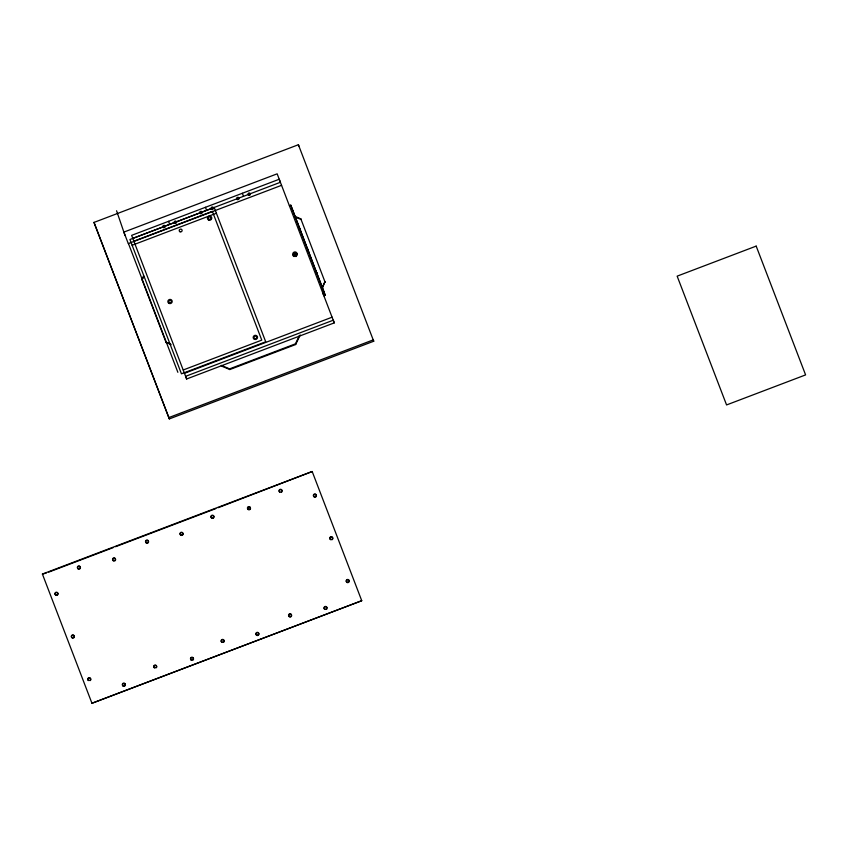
<?xml version="1.0" encoding="UTF-8"?>
<svg xmlns="http://www.w3.org/2000/svg" width="848" height="848" viewBox="0 0 848 848"><rect width="100%" height="100%" fill="white"/><g stroke="black" fill="none" stroke-linecap="round" stroke-linejoin="round"><path stroke-width="1.27" d="M143.789 276.342L142.082 279.925L143.556 275.664M221.19 365.34L229.596 368.869L295.443 343.843L299.418 335.479M321.54 288.861L324.943 281.695L322.335 288.341M221.423 366.018L229.829 369.548L295.676 344.521L300.213 334.96M94.001 222.42L298.39 144.732L373.724 341.225L169.335 418.912L94.001 222.42L169.335 418.912M132.797 238.394L280.402 182.288M133.857 241.171L212.35 211.332L261.778 340.133L183.285 369.961M281.568 185.32L128.281 243.588L123.872 232.098L277.158 173.829L334.25 322.887L186.634 378.992L131.631 235.352L279.246 179.246L280.169 181.949M132.129 245.273L216.388 213.251M289.412 205.672L290.769 205.152L324.053 291.882L325.208 295.263L323.851 295.782L322.685 292.401L324.053 291.882M184.557 373.279L332.162 317.173M168.879 417.566L373.268 339.878L373.724 341.225M42.4 574.064L312.191 471.52L361.746 600.713L91.955 703.268L42.4 574.064L46.248 573.057M48.728 572.124L113.081 547.66M115.551 546.716L215.795 508.62M218.275 507.676L312.191 471.52M294.818 216.304L300.817 218.826L325.176 282.373M295.051 216.982L299.853 218.996M170.777 344.14L165.975 342.115L171.01 344.807M325.208 295.263L290.769 205.152M242.337 193.28L243.503 196.312M205.439 207.304L206.605 210.336M168.529 221.328L169.695 224.36M128.44 243.524L177.868 372.314M141.86 279.246L166.208 342.793M298.39 144.732L298.846 146.089M300.817 218.826L301.051 219.505M334.25 322.887L333.317 320.184L185.712 376.289L186.634 378.992M295.443 343.843L295.676 344.521M361.746 600.713L91.955 703.268M229.596 368.869L229.829 369.548M116.568 210.76L125.027 235.468M221.784 642.307A1.463 1.389 -18.9 0 1 221.688 640.251A1.463 1.389 -18.9 0 1 223.819 640.272A1.463 1.389 -18.9 0 1 223.554 642.328M182.712 534.908A1.463 1.389 -18.9 0 1 180.285 534.675A1.463 1.389 -18.9 0 1 181.589 532.639A1.463 1.389 -18.9 0 1 182.914 534.59M330.752 539.763A1.463 1.389 -18.9 0 1 330.243 537.611A1.463 1.389 -18.9 0 1 332.543 537.643A1.463 1.389 -18.9 0 1 331.865 539.784M348.274 582.555A1.463 1.389 -18.9 0 1 346.323 581.293A1.463 1.389 -18.9 0 1 348.263 579.915A1.463 1.389 -18.9 0 1 348.888 582.12M289.91 616.952A1.463 1.389 -18.9 0 1 288.755 615.245A1.463 1.389 -18.9 0 1 290.652 614.238A1.463 1.389 -18.9 0 1 291.479 616.125M291.277 616.432A1.463 1.389 -18.9 0 1 290.292 616.962M315.806 496.886A1.463 1.389 -18.9 0 1 313.548 496.048A1.463 1.389 -18.9 0 1 315.339 494.405A1.463 1.389 -18.9 0 1 316.081 496.631M247.86 509.245A1.463 1.389 -18.9 0 1 248.104 507.358A1.463 1.389 -18.9 0 1 250.065 507.39A1.463 1.389 -18.9 0 1 250.16 509.277M249.874 509.531A1.463 1.389 -18.9 0 1 248.114 509.5M113.537 560.963A1.463 1.389 -18.9 0 1 113.028 558.811A1.463 1.389 -18.9 0 1 115.328 558.843A1.463 1.389 -18.9 0 1 114.65 560.973M55.353 594.83A1.463 1.389 -18.9 0 1 55.597 592.953A1.463 1.389 -18.9 0 1 57.558 592.975A1.463 1.389 -18.9 0 1 57.653 594.861M57.367 595.116A1.463 1.389 -18.9 0 1 55.608 595.095M71.561 637.23A1.463 1.389 -18.9 0 1 73.045 635.311A1.463 1.389 -18.9 0 1 74.179 637.378A1.463 1.389 -18.9 0 1 71.741 637.548M88.404 680.584A1.463 1.389 -18.9 0 1 88.309 678.517A1.463 1.389 -18.9 0 1 90.45 678.548A1.463 1.389 -18.9 0 1 90.174 680.605M154.082 667.683A1.463 1.389 -18.9 0 1 154.336 665.797A1.463 1.389 -18.9 0 1 156.286 665.828A1.463 1.389 -18.9 0 1 156.382 667.715M191.139 660.104A1.463 1.389 -18.9 0 1 191.044 658.037A1.463 1.389 -18.9 0 1 193.185 658.069A1.463 1.389 -18.9 0 1 192.909 660.126M326.925 608.8A1.463 1.389 -18.9 0 1 326.438 609.362M324.678 609.341A1.463 1.389 -18.9 0 1 324.773 607.126A1.463 1.389 -18.9 0 1 326.968 607.73M146.503 543.133A1.463 1.389 -18.9 0 1 146.004 540.982A1.463 1.389 -18.9 0 1 148.305 541.013A1.463 1.389 -18.9 0 1 147.616 543.144M213.357 518.107A1.463 1.389 -18.9 0 1 211.088 517.269A1.463 1.389 -18.9 0 1 212.89 515.626A1.463 1.389 -18.9 0 1 213.632 517.852M281.971 491.649A1.463 1.389 -18.9 0 1 281.483 492.211M279.723 492.19A1.463 1.389 -18.9 0 1 279.819 489.964A1.463 1.389 -18.9 0 1 282.013 490.579A1.463 1.389 -18.9 0 1 279.904 491.967A1.463 1.389 -18.9 0 1 279.681 489.561A1.463 1.389 -18.9 0 1 281.96 490.526M295.592 253.859A1.463 1.389 -18.9 0 1 296.662 255.799M296.461 256.117A1.463 1.389 -18.9 0 1 295.846 256.552M294.733 256.531A1.463 1.389 -18.9 0 1 294.023 254.697M293.567 256.499A2.184 2.088 -18.9 0 1 294.595 253.298M295.719 253.17A2.184 2.088 -18.9 0 1 297.118 253.997M168.816 300.998L168.71 301.326A1.336 1.272 -18.9 0 0 170.48 302.704A1.336 1.272 -18.9 0 0 170.872 300.499L170.586 300.33A1.336 1.272 -18.9 0 0 168.816 300.998M214.184 207.484L129.924 239.518L181.451 373.809L265.71 341.786L214.184 207.484M756.183 246.111L677.149 276.151L726.566 404.941L805.6 374.901L756.183 246.111M299.174 227.2L300.192 229.893L299.174 227.2M307.485 248.877L308.513 251.57L307.485 248.877M315.806 270.565L316.823 273.257L315.806 270.565M254.792 338.575A1.336 1.272 -18.9 0 0 256.679 337.25A1.336 1.272 -18.9 0 0 254.591 336.37A1.336 1.272 -18.9 0 0 254.792 338.575M209.032 219.325A1.336 1.272 -18.9 0 0 210.919 217.989A1.336 1.272 -18.9 0 0 208.831 217.109A1.336 1.272 -18.9 0 0 209.032 219.325M221.964 642.084A1.463 1.389 -18.9 0 0 224.02 640.632A1.463 1.389 -18.9 0 0 221.741 639.678A1.463 1.389 -18.9 0 0 221.964 642.084M180.847 534.918A1.463 1.389 -18.9 0 0 182.903 533.477A1.463 1.389 -18.9 0 0 180.624 532.512A1.463 1.389 -18.9 0 0 180.847 534.918M123.331 686.18A1.463 1.389 -18.9 0 0 125.387 684.728A1.463 1.389 -18.9 0 0 123.108 683.774A1.463 1.389 -18.9 0 0 123.331 686.18M256.859 635.428A1.463 1.389 -18.9 0 0 258.916 633.975A1.463 1.389 -18.9 0 0 256.637 633.021A1.463 1.389 -18.9 0 0 256.859 635.428M78.376 569.029A1.463 1.389 -18.9 0 0 80.433 567.577A1.463 1.389 -18.9 0 0 78.154 566.623A1.463 1.389 -18.9 0 0 78.376 569.029M113.399 560.56A1.463 1.389 -18.9 0 0 115.455 559.108A1.463 1.389 -18.9 0 0 113.176 558.154A1.463 1.389 -18.9 0 0 113.399 560.56M347.023 582.131A1.463 1.389 -18.9 0 0 349.079 580.679A1.463 1.389 -18.9 0 0 346.8 579.725A1.463 1.389 -18.9 0 0 347.023 582.131M289.412 616.454A1.463 1.389 -18.9 0 0 291.468 615.001A1.463 1.389 -18.9 0 0 289.189 614.037A1.463 1.389 -18.9 0 0 289.412 616.454M314.226 496.642A1.463 1.389 -18.9 0 0 316.283 495.2A1.463 1.389 -18.9 0 0 313.993 494.236A1.463 1.389 -18.9 0 0 314.226 496.642M330.614 539.36A1.463 1.389 -18.9 0 0 332.67 537.908A1.463 1.389 -18.9 0 0 330.391 536.954A1.463 1.389 -18.9 0 0 330.614 539.36M72.175 637.59A1.463 1.389 -18.9 0 0 74.232 636.138A1.463 1.389 -18.9 0 0 71.953 635.184A1.463 1.389 -18.9 0 0 72.175 637.59M154.516 667.726A1.463 1.389 -18.9 0 0 156.573 666.274A1.463 1.389 -18.9 0 0 154.294 665.32A1.463 1.389 -18.9 0 0 154.516 667.726M248.294 509.288A1.463 1.389 -18.9 0 0 250.351 507.835A1.463 1.389 -18.9 0 0 248.072 506.871A1.463 1.389 -18.9 0 0 248.294 509.288M88.584 680.361A1.463 1.389 -18.9 0 0 90.641 678.909A1.463 1.389 -18.9 0 0 88.362 677.955A1.463 1.389 -18.9 0 0 88.584 680.361M55.788 594.883A1.463 1.389 -18.9 0 0 57.844 593.43A1.463 1.389 -18.9 0 0 55.565 592.466A1.463 1.389 -18.9 0 0 55.788 594.883M256.721 635.025A1.463 1.389 -18.9 0 0 258.778 633.573A1.463 1.389 -18.9 0 0 256.499 632.608A1.463 1.389 -18.9 0 0 256.721 635.025M123.193 685.778A1.463 1.389 -18.9 0 0 125.25 684.325A1.463 1.389 -18.9 0 0 122.971 683.371A1.463 1.389 -18.9 0 0 123.193 685.778M191.319 659.882A1.463 1.389 -18.9 0 0 193.376 658.43A1.463 1.389 -18.9 0 0 191.097 657.476A1.463 1.389 -18.9 0 0 191.319 659.882M324.858 609.129A1.463 1.389 -18.9 0 0 326.915 607.677A1.463 1.389 -18.9 0 0 324.625 606.712A1.463 1.389 -18.9 0 0 324.858 609.129M78.239 568.626A1.463 1.389 -18.9 0 0 80.295 567.174A1.463 1.389 -18.9 0 0 78.016 566.21A1.463 1.389 -18.9 0 0 78.239 568.626M146.365 542.731A1.463 1.389 -18.9 0 0 148.421 541.278A1.463 1.389 -18.9 0 0 146.142 540.314A1.463 1.389 -18.9 0 0 146.365 542.731M211.777 517.863A1.463 1.389 -18.9 0 0 213.823 516.421A1.463 1.389 -18.9 0 0 211.544 515.457A1.463 1.389 -18.9 0 0 211.777 517.863M294.362 255.206A1.336 1.272 -18.9 0 0 296.249 253.881A1.336 1.272 -18.9 0 0 294.161 253.001A1.336 1.272 -18.9 0 0 294.362 255.206M163.516 227.593A1.219 1.166 -18.9 0 0 165.222 226.384A1.219 1.166 -18.9 0 0 163.325 225.589A1.219 1.166 -18.9 0 0 163.516 227.593M211.767 209.255A1.219 1.166 -18.9 0 0 213.484 208.046A1.219 1.166 -18.9 0 0 211.587 207.241A1.219 1.166 -18.9 0 0 211.767 209.255M237.313 199.545A1.219 1.166 -18.9 0 0 239.03 198.337A1.219 1.166 -18.9 0 0 237.133 197.531A1.219 1.166 -18.9 0 0 237.313 199.545M248.676 195.22A1.219 1.166 -18.9 0 0 250.383 194.012A1.219 1.166 -18.9 0 0 248.485 193.217A1.219 1.166 -18.9 0 0 248.676 195.22M174.868 223.278A1.219 1.166 -18.9 0 0 176.575 222.07A1.219 1.166 -18.9 0 0 174.677 221.275A1.219 1.166 -18.9 0 0 174.868 223.278M200.414 213.569A1.219 1.166 -18.9 0 0 202.131 212.36A1.219 1.166 -18.9 0 0 200.223 211.565A1.219 1.166 -18.9 0 0 200.414 213.569M254.442 339.327A2.184 2.088 -18.9 0 0 257.516 337.154A2.184 2.088 -18.9 0 0 254.103 335.713A2.184 2.088 -18.9 0 0 254.442 339.327M294.012 255.958A2.184 2.088 -18.9 0 0 297.097 253.785A2.184 2.088 -18.9 0 0 293.673 252.344A2.184 2.088 -18.9 0 0 294.012 255.958M208.682 220.077A2.184 2.088 -18.9 0 0 211.767 217.894A2.184 2.088 -18.9 0 0 208.343 216.463A2.184 2.088 -18.9 0 0 208.682 220.077M169.112 303.436A2.184 2.088 -18.9 0 0 172.186 301.263A2.184 2.088 -18.9 0 0 168.773 299.821A2.184 2.088 -18.9 0 0 169.112 303.436M180.062 231.79A1.463 1.389 -18.9 0 0 182.119 230.338A1.463 1.389 -18.9 0 0 179.84 229.384A1.463 1.389 -18.9 0 0 180.062 231.79"/></g></svg>
